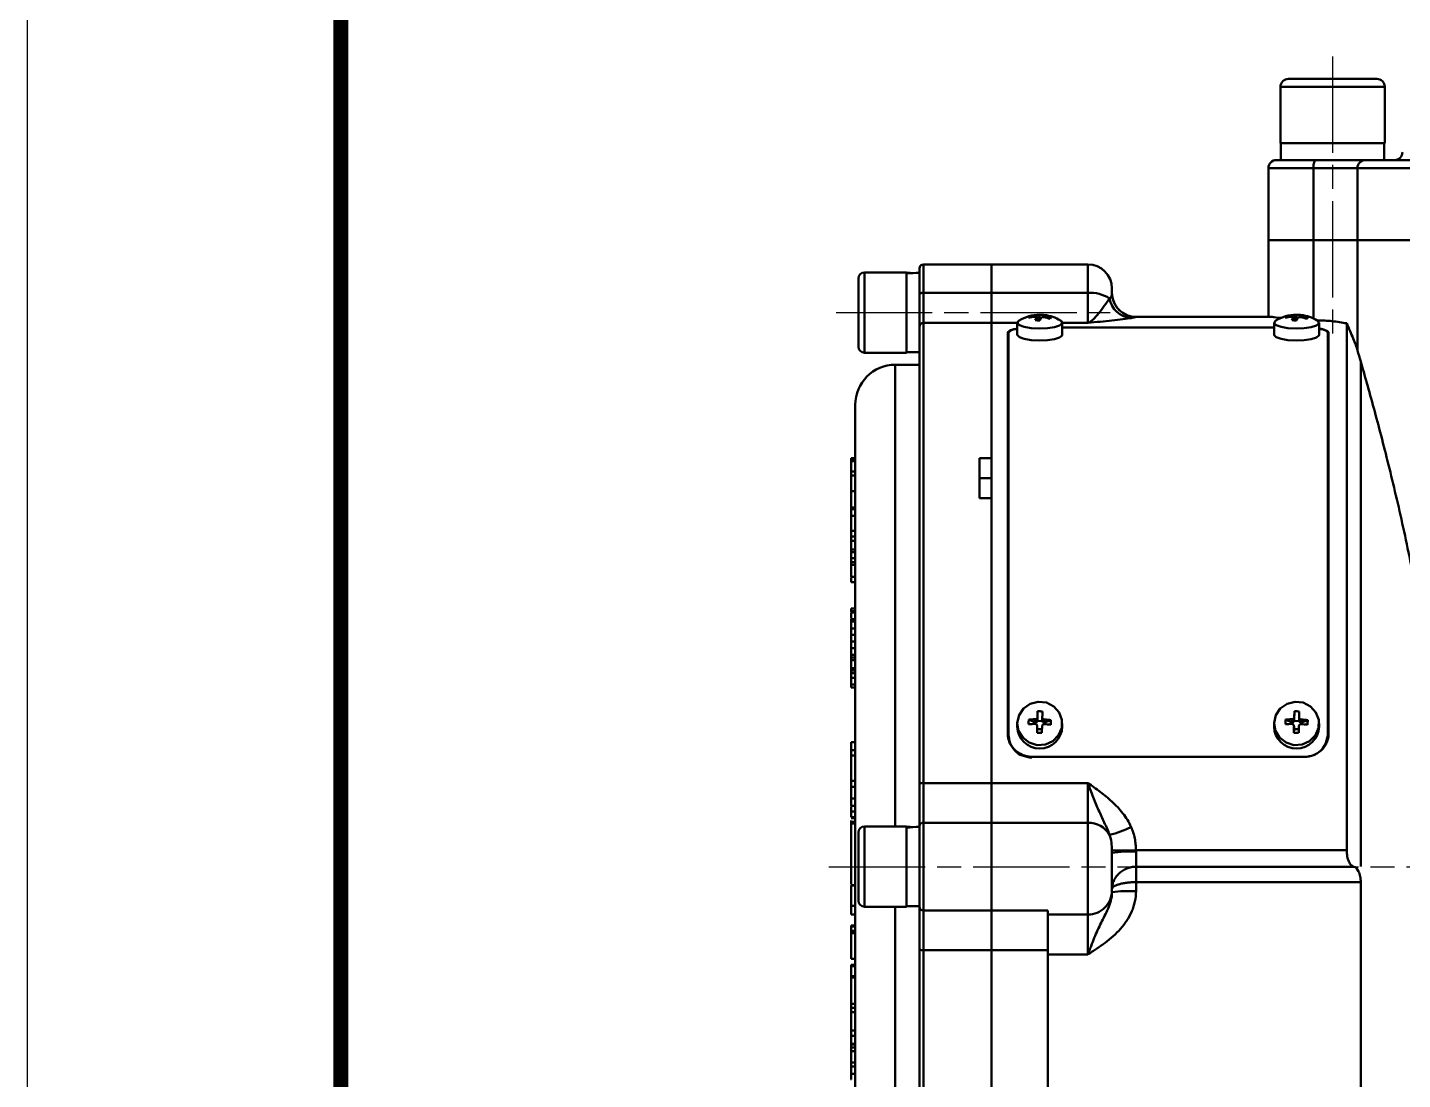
# Model space of a CAD drawing. Header units: millimetres. Extents: x 3338 to 4235, y 1659 to 2315.
# Drawn here: x 3338 to 3509.4, y 2048.9 to 2179.9 of the extents above; entities that cross this region are included whole.
import ezdxf

# ---------------------------------------------------------------- set-up
doc = ezdxf.new("R2010")
doc.units = ezdxf.units.MM
doc.linetypes.add('AM_ISO08W050', pattern=[18, 12, -1.5, 3, -1.5])
doc.layers.add('AM_7', color=4, linetype='AM_ISO08W050', lineweight=25)
doc.layers.add('AM_BOR', color=7, linetype='Continuous', lineweight=50)

msp = doc.modelspace()

# ---------------------------------------------------------------- linework, layer by layer
msp.add_line((3338.028, 1658.846), (3338.028, 2315.096))
at = {"const_width": 1.875}
msp.add_lwpolyline([(4227.091, 2307.283), (3377.091, 2307.283), (3377.091, 1666.658), (4227.091, 1666.658)], close=True, dxfattribs=at)
at = {"layer": 'AM_7'}
for p, q in [((3500.68, 2176.325), (3500.68, 2141.302)), ((3438.786, 2144.431), (3472.974, 2144.431)), ((3437.886, 2075.402), (3553.667, 2075.402))]:
    msp.add_line(p, q, dxfattribs=at)
at = {"layer": 'AM_BOR'}
for p, q in [((3495.18, 2173.531), (3500.68, 2173.531)), ((3500.68, 2173.531), (3506.18, 2173.531)), ((3494.18, 2172.531), (3494.18, 2165.531)), ((3500.68, 2172.531), (3494.18, 2172.531)), ((3507.18, 2172.531), (3500.68, 2172.531)), ((3507.18, 2165.531), (3507.18, 2172.531)), ((3500.68, 2165.531), (3494.18, 2165.531)), ((3494.24, 2165.531), (3494.24, 2163.431)), ((3507.18, 2165.531), (3500.68, 2165.531)), ((3507.12, 2163.431), (3507.12, 2165.531)), ((3493.68, 2163.431), (3498.578, 2163.431)), ((3498.578, 2163.431), (3504.766, 2163.431)), ((3504.766, 2163.431), (3578.82, 2163.431)), ((3492.68, 2162.431), (3492.68, 2153.431)), ((3498.278, 2162.431), (3492.68, 2162.431)), ((3503.778, 2162.431), (3498.278, 2162.431)), ((3498.278, 2162.431), (3498.278, 2153.431)), ((3578.664, 2162.431), (3503.778, 2162.431)), ((3503.778, 2162.431), (3503.778, 2153.431)), ((3492.68, 2153.431), (3492.68, 2143.902)), ((3498.278, 2153.431), (3492.68, 2153.431)), ((3498.278, 2153.431), (3503.778, 2153.431)), ((3498.278, 2143.698), (3498.278, 2153.431)), ((3503.778, 2153.431), (3525.603, 2153.431)), ((3503.778, 2153.431), (3503.778, 2139.725)), ((3503.778, 2153.431), (3578.664, 2153.431)), ((3447.58, 2149.431), (3442.33, 2149.431)), ((3442.33, 2149.431), (3442.33, 2139.431)), ((3447.58, 2149.431), (3447.58, 2139.431)), ((3449.18, 2146.688), (3449.18, 2149.931)), ((3458.18, 2150.431), (3449.68, 2150.431)), ((3449.68, 2150.431), (3449.68, 2146.893)), ((3470.18, 2150.431), (3458.18, 2150.431)), ((3458.18, 2146.893), (3458.18, 2150.431)), ((3470.18, 2146.893), (3470.18, 2150.431)), ((3441.58, 2140.181), (3441.58, 2148.681)), ((3473.18, 2147.431), (3473.18, 2146.896)), ((3449.18, 2142.641), (3449.18, 2146.688)), ((3449.68, 2146.893), (3449.68, 2143.135)), ((3449.68, 2146.893), (3458.18, 2146.893)), ((3458.18, 2143.135), (3458.18, 2146.893)), ((3458.18, 2146.893), (3470.18, 2146.893)), ((3470.18, 2143.135), (3470.18, 2146.893)), ((3462.952, 2143.835), (3462.89, 2143.945)), ((3463.655, 2143.904), (3463.655, 2144.057)), ((3463.762, 2143.465), (3463.762, 2143.817)), ((3463.769, 2143.465), (3463.769, 2143.839)), ((3464.011, 2144.116), (3464.011, 2143.452)), ((3464.096, 2143.446), (3464.172, 2144.157)), ((3464.591, 2144.075), (3464.591, 2143.855)), ((3464.829, 2143.994), (3464.829, 2143.822)), ((3492.941, 2143.901), (3476.175, 2143.901)), ((3476.177, 2143.901), (3476.175, 2143.901)), ((3492.927, 2143.902), (3476.177, 2143.902)), ((3494.952, 2143.835), (3494.89, 2143.945)), ((3495.655, 2143.904), (3495.655, 2144.057)), ((3495.762, 2143.465), (3495.762, 2143.817)), ((3495.769, 2143.465), (3495.769, 2143.839)), ((3496.011, 2144.116), (3496.011, 2143.452)), ((3496.096, 2143.446), (3496.172, 2144.157)), ((3496.591, 2144.075), (3496.591, 2143.855)), ((3496.829, 2143.994), (3496.829, 2143.822)), ((3449.18, 2085.767), (3449.18, 2142.641)), ((3449.68, 2143.135), (3449.68, 2085.843)), ((3449.68, 2143.135), (3458.18, 2143.135)), ((3458.18, 2126.28), (3458.18, 2143.135)), ((3458.18, 2143.135), (3458.18, 2085.843)), ((3461.38, 2143.135), (3458.18, 2143.135)), ((3461.38, 2143.166), (3461.38, 2141.674)), ((3466.98, 2141.674), (3466.98, 2143.166)), ((3470.18, 2143.135), (3466.98, 2143.135)), ((3466.98, 2142.556), (3493.38, 2142.556)), ((3493.38, 2143.166), (3493.38, 2141.674)), ((3495.815, 2143.642), (3496.267, 2143.608)), ((3498.98, 2141.674), (3498.98, 2143.166)), ((3502.43, 2077.459), (3502.43, 2143.094)), ((3460.18, 2092.015), (3460.18, 2141.894)), ((3460.28, 2091.897), (3460.28, 2141.923)), ((3500.08, 2141.923), (3500.08, 2091.897)), ((3500.18, 2092.015), (3500.18, 2141.894)), ((3442.33, 2139.431), (3447.58, 2139.431)), ((3447.58, 2139.491), (3449.18, 2139.491)), ((3449.18, 2137.931), (3446.18, 2137.931)), ((3446.18, 2137.931), (3446.18, 2080.431)), ((3504.18, 2075.431), (3504.18, 2138.338)), ((3441.18, 2017.931), (3441.18, 2132.931)), ((3440.68, 2126.292), (3441.18, 2126.292)), ((3440.68, 2126.292), (3440.68, 2126.105)), ((3440.68, 2126.068), (3441.18, 2126.068)), ((3440.68, 2126.068), (3440.68, 2125.932)), ((3440.68, 2125.932), (3441.18, 2125.932)), ((3456.68, 2126.28), (3458.18, 2126.28)), ((3456.68, 2126.28), (3456.68, 2121.33)), ((3440.68, 2124.623), (3441.18, 2124.623)), ((3440.68, 2124.623), (3440.68, 2124.126)), ((3440.68, 2124.126), (3441.18, 2124.126)), ((3456.68, 2123.801), (3458.18, 2123.801)), ((3440.68, 2122.19), (3441.18, 2122.19)), ((3440.68, 2120.148), (3441.18, 2120.148)), ((3440.68, 2120.116), (3440.68, 2119.99)), ((3440.68, 2119.964), (3441.18, 2119.964)), ((3456.68, 2121.33), (3458.18, 2121.33)), ((3458.18, 2085.843), (3458.18, 2121.33)), ((3440.617, 2118.146), (3440.68, 2118.146)), ((3440.68, 2119.137), (3441.18, 2119.137)), ((3440.68, 2119.137), (3440.68, 2117.257)), ((3440.68, 2117.257), (3441.18, 2117.257)), ((3440.68, 2116.536), (3441.18, 2116.536)), ((3440.68, 2116.536), (3440.68, 2116.004)), ((3440.68, 2116.004), (3441.18, 2116.004)), ((3440.68, 2116.004), (3440.68, 2114.915)), ((3440.68, 2114.915), (3441.18, 2114.915)), ((3440.68, 2114.915), (3440.68, 2114.584)), ((3440.68, 2114.584), (3441.18, 2114.584)), ((3440.68, 2113.863), (3441.18, 2113.863)), ((3440.68, 2113.863), (3440.68, 2113.331)), ((3440.68, 2113.331), (3441.18, 2113.331)), ((3440.68, 2113.331), (3440.68, 2113.028)), ((3440.68, 2113.028), (3441.18, 2113.028)), ((3440.68, 2111.521), (3441.18, 2111.521)), ((3440.68, 2110.87), (3441.18, 2110.87)), ((3440.68, 2107.563), (3441.18, 2107.563)), ((3440.68, 2107.563), (3440.68, 2107.237)), ((3440.68, 2107.237), (3441.18, 2107.237)), ((3440.68, 2107.237), (3440.68, 2107.142)), ((3440.68, 2107.08), (3441.18, 2107.08)), ((3440.68, 2106.255), (3441.18, 2106.255)), ((3440.68, 2106.009), (3440.68, 2105.957)), ((3440.68, 2105.944), (3441.18, 2105.944)), ((3440.68, 2105.078), (3441.18, 2105.078)), ((3440.68, 2105.066), (3440.68, 2104.348)), ((3440.68, 2104.287), (3441.18, 2104.287)), ((3440.68, 2103.475), (3441.18, 2103.475)), ((3440.68, 2103.432), (3440.68, 2102.643)), ((3440.68, 2102.643), (3441.18, 2102.643)), ((3440.68, 2101.795), (3441.18, 2101.795)), ((3440.68, 2101.795), (3440.68, 2101.468)), ((3440.68, 2101.468), (3441.18, 2101.468)), ((3440.68, 2101.464), (3441.18, 2101.464)), ((3440.68, 2101.464), (3440.68, 2101.138)), ((3440.68, 2101.138), (3441.18, 2101.138)), ((3440.68, 2100.143), (3441.18, 2100.143)), ((3440.68, 2100.143), (3440.68, 2099.834)), ((3440.68, 2099.834), (3441.18, 2099.834)), ((3440.68, 2099.514), (3441.18, 2099.514)), ((3440.68, 2099.514), (3440.68, 2098.933)), ((3440.68, 2098.933), (3441.18, 2098.933)), ((3440.68, 2098.101), (3441.18, 2098.101)), ((3440.68, 2098.101), (3440.68, 2097.756)), ((3440.68, 2097.756), (3441.18, 2097.756)), ((3463.895, 2093.673), (3463.915, 2094.774)), ((3463.895, 2094.058), (3463.895, 2093.673)), ((3464.495, 2094.037), (3464.495, 2093.648)), ((3495.895, 2093.673), (3495.915, 2094.774)), ((3495.895, 2094.058), (3495.895, 2093.673)), ((3496.495, 2094.037), (3496.495, 2093.648)), ((3461.38, 2093.264), (3461.38, 2092.872)), ((3463.588, 2093.39), (3462.806, 2093.754)), ((3463.588, 2093.39), (3463.588, 2093.776)), ((3463.653, 2093.183), (3463.658, 2093.366)), ((3463.865, 2092.513), (3463.846, 2092.102)), ((3463.865, 2092.517), (3463.865, 2092.906)), ((3463.865, 2092.513), (3463.865, 2092.898)), ((3464.456, 2092.535), (3463.865, 2092.55)), ((3463.885, 2093.575), (3464.501, 2093.56)), ((3464.718, 2093.34), (3464.713, 2093.16)), ((3464.787, 2093.747), (3464.787, 2093.361)), ((3464.787, 2093.361), (3465.569, 2093.687)), ((3466.98, 2092.872), (3466.98, 2093.264)), ((3493.38, 2093.264), (3493.38, 2092.872)), ((3495.588, 2093.39), (3494.806, 2093.754)), ((3495.588, 2093.39), (3495.588, 2093.776)), ((3495.653, 2093.183), (3495.658, 2093.366)), ((3495.865, 2092.513), (3495.846, 2092.102)), ((3495.865, 2092.517), (3495.865, 2092.906)), ((3495.865, 2092.513), (3495.865, 2092.898)), ((3496.456, 2092.535), (3495.865, 2092.55)), ((3495.885, 2093.575), (3496.501, 2093.56)), ((3496.718, 2093.34), (3496.713, 2093.16)), ((3496.787, 2093.747), (3496.787, 2093.361)), ((3496.787, 2093.361), (3497.569, 2093.687)), ((3498.98, 2092.872), (3498.98, 2093.264)), ((3440.68, 2090.946), (3441.18, 2090.946)), ((3460.28, 2091.897), (3460.28, 2091.776)), ((3500.08, 2091.776), (3499.806, 2090.688)), ((3500.08, 2091.897), (3500.08, 2091.776)), ((3440.68, 2089.923), (3441.18, 2089.923)), ((3440.68, 2089.923), (3440.68, 2089.268)), ((3440.68, 2089.268), (3441.18, 2089.268)), ((3440.68, 2089.268), (3440.68, 2086.116)), ((3463.18, 2089.088), (3463.18, 2088.988)), ((3497.18, 2089.088), (3463.18, 2089.088)), ((3497.18, 2089.088), (3497.18, 2088.988)), ((3440.68, 2086.116), (3441.18, 2086.116)), ((3440.68, 2086.116), (3440.68, 2085.379)), ((3449.18, 2080.447), (3449.18, 2085.767)), ((3449.68, 2085.843), (3449.68, 2080.903)), ((3449.68, 2085.843), (3458.18, 2085.843)), ((3458.18, 2080.903), (3458.18, 2085.843)), ((3458.18, 2085.843), (3470.18, 2085.843)), ((3470.18, 2080.903), (3470.18, 2085.843)), ((3440.68, 2085.379), (3441.18, 2085.379)), ((3440.68, 2084.028), (3440.68, 2083.979)), ((3440.68, 2083.905), (3441.18, 2083.905)), ((3440.68, 2083.004), (3441.18, 2083.004)), ((3440.68, 2082.93), (3440.68, 2082.308)), ((3440.68, 2082.308), (3441.18, 2082.308)), ((3440.68, 2082.308), (3440.68, 2081.572)), ((3440.68, 2081.572), (3441.18, 2081.572)), ((3440.68, 2081.449), (3441.18, 2081.449)), ((3440.68, 2081.187), (3440.68, 2081.009)), ((3440.68, 2081.009), (3441.18, 2081.009)), ((3440.68, 2081.009), (3440.68, 2080.801)), ((3440.68, 2080.801), (3441.18, 2080.801)), ((3440.68, 2080.801), (3440.68, 2073.255)), ((3447.58, 2080.431), (3442.33, 2080.431)), ((3442.33, 2080.431), (3442.33, 2070.431)), ((3447.58, 2080.431), (3447.58, 2070.431)), ((3449.18, 2070.416), (3449.18, 2080.447)), ((3449.68, 2080.903), (3449.68, 2069.96)), ((3449.68, 2080.903), (3458.18, 2080.903)), ((3458.18, 2069.96), (3458.18, 2080.903)), ((3470.18, 2080.903), (3458.18, 2080.903)), ((3470.18, 2069.452), (3470.18, 2080.903)), ((3441.58, 2071.181), (3441.58, 2079.681)), ((3473.18, 2077.142), (3473.18, 2072.441)), ((3476.175, 2077.459), (3502.43, 2077.459)), ((3476.18, 2077.297), (3476.18, 2075.416)), ((3503.32, 2075.416), (3476.18, 2075.416)), ((3476.18, 2075.416), (3476.18, 2073.491)), ((3476.18, 2073.491), (3476.18, 2072.374)), ((3504.18, 2073.491), (3476.18, 2073.491)), ((3504.18, 2010.431), (3504.18, 2073.491)), ((3441.18, 2073.099), (3440.617, 2073.099)), ((3440.68, 2073.072), (3441.18, 2073.072)), ((3440.68, 2072.897), (3440.68, 2072.527)), ((3473.18, 2072.441), (3473.18, 2072.233)), ((3440.68, 2070.537), (3441.18, 2070.537)), ((3440.68, 2070.537), (3440.68, 2069.452)), ((3442.33, 2070.431), (3447.58, 2070.431)), ((3446.18, 2070.431), (3446.18, 2012.931)), ((3447.58, 2070.491), (3449.18, 2070.491)), ((3449.18, 2065.096), (3449.18, 2070.416)), ((3440.617, 2069.648), (3440.68, 2069.648)), ((3440.68, 2069.452), (3441.18, 2069.452)), ((3449.68, 2069.96), (3458.18, 2069.96)), ((3449.68, 2069.96), (3449.68, 2065.02)), ((3458.18, 2065.02), (3458.18, 2069.96)), ((3458.18, 2069.96), (3465.18, 2069.96)), ((3465.18, 2069.96), (3465.18, 2065.02)), ((3465.18, 2069.452), (3470.18, 2069.452)), ((3470.18, 2064.482), (3470.18, 2069.452)), ((3440.68, 2067.986), (3440.617, 2067.986)), ((3440.68, 2068.086), (3441.18, 2068.086)), ((3440.68, 2068.086), (3440.68, 2067.964)), ((3440.68, 2067.964), (3441.18, 2067.964)), ((3440.68, 2067.964), (3440.68, 2067.436)), ((3440.68, 2067.436), (3441.18, 2067.436)), ((3440.68, 2067.436), (3440.68, 2067.313)), ((3440.68, 2067.313), (3441.18, 2067.313)), ((3440.68, 2067.313), (3440.68, 2067.266)), ((3440.68, 2067.266), (3441.18, 2067.266)), ((3440.68, 2067.266), (3440.68, 2067.143)), ((3440.68, 2067.143), (3441.18, 2067.143)), ((3440.68, 2067.143), (3440.68, 2063.948)), ((3449.18, 2008.221), (3449.18, 2065.096)), ((3449.68, 2065.02), (3458.18, 2065.02)), ((3449.68, 2065.02), (3449.68, 2007.727)), ((3458.18, 2029.533), (3458.18, 2065.02)), ((3465.18, 2065.02), (3458.18, 2065.02)), ((3458.18, 2065.02), (3458.18, 2007.727)), ((3465.18, 2065.02), (3465.18, 2007.727)), ((3440.617, 2064.221), (3440.68, 2064.221)), ((3440.68, 2063.948), (3441.18, 2063.948)), ((3440.68, 2063.214), (3441.18, 2063.214)), ((3440.68, 2063.214), (3440.68, 2063.024)), ((3470.18, 2064.482), (3465.18, 2064.482)), ((3440.68, 2063.024), (3441.18, 2063.024)), ((3440.68, 2063.024), (3440.68, 2061.793)), ((3440.68, 2061.793), (3441.18, 2061.793)), ((3440.68, 2061.793), (3440.68, 2061.604)), ((3440.68, 2061.604), (3441.18, 2061.604)), ((3440.68, 2061.604), (3440.68, 2058.347)), ((3440.68, 2058.347), (3441.18, 2058.347)), ((3440.68, 2058.347), (3440.68, 2057.841)), ((3440.68, 2057.841), (3441.18, 2057.841)), ((3440.68, 2057.841), (3440.68, 2057.284)), ((3440.68, 2057.284), (3441.18, 2057.284)), ((3440.68, 2057.284), (3440.68, 2055.007)), ((3440.68, 2055.007), (3441.18, 2055.007)), ((3440.68, 2055.007), (3440.68, 2054.342)), ((3441.18, 2053.371), (3440.617, 2053.371)), ((3441.18, 2053.272), (3440.617, 2053.272)), ((3440.68, 2054.342), (3441.18, 2054.342)), ((3440.68, 2054.342), (3440.68, 2053.278)), ((3440.68, 2052.891), (3441.18, 2052.891)), ((3440.68, 2052.891), (3440.68, 2052.463)), ((3440.68, 2052.463), (3441.18, 2052.463)), ((3440.68, 2052.463), (3440.68, 2051.014)), ((3440.68, 2051.014), (3441.18, 2051.014)), ((3440.68, 2051.014), (3440.68, 2050.552)), ((3440.68, 2050.552), (3441.18, 2050.552)), ((3440.68, 2049.628), (3441.18, 2049.628)), ((3440.617, 2048.931), (3440.68, 2048.931))]:
    msp.add_line(p, q, dxfattribs=at)
at = {"layer": 'AM_BOR', "flags": 128}
for points in [[(3498.578, 2163.431), (3498.519, 2163.412), (3498.463, 2163.355), (3498.411, 2163.263), (3498.366, 2163.138), (3498.328, 2162.987), (3498.301, 2162.814), (3498.284, 2162.626), (3498.278, 2162.431)], [(3449.68, 2146.893), (3449.582, 2146.889), (3449.489, 2146.877), (3449.402, 2146.858), (3449.326, 2146.833), (3449.264, 2146.802), (3449.218, 2146.766), (3449.19, 2146.728), (3449.18, 2146.688)], [(3466.759, 2143.443), (3466.89, 2143.344), (3466.961, 2143.083), (3466.656, 2142.833), (3466.017, 2142.628), (3465.13, 2142.495), (3464.114, 2142.453), (3463.107, 2142.507), (3462.245, 2142.65), (3461.645, 2142.863), (3461.387, 2143.117), (3461.506, 2143.377), (3461.601, 2143.443)], [(3498.759, 2143.443), (3498.89, 2143.344), (3498.961, 2143.083), (3498.656, 2142.833), (3498.017, 2142.628), (3497.13, 2142.495), (3496.114, 2142.453), (3495.107, 2142.507), (3494.245, 2142.65), (3493.645, 2142.863), (3493.387, 2143.117), (3493.506, 2143.377), (3493.601, 2143.443)], [(3466.98, 2141.674), (3466.961, 2141.591), (3466.656, 2141.341), (3466.017, 2141.136), (3465.13, 2141.003), (3464.114, 2140.961), (3463.107, 2141.015), (3462.245, 2141.159), (3461.645, 2141.371), (3461.387, 2141.625), (3461.38, 2141.674)], [(3498.98, 2141.674), (3498.961, 2141.591), (3498.656, 2141.341), (3498.017, 2141.136), (3497.13, 2141.003), (3496.114, 2140.961), (3495.107, 2141.015), (3494.245, 2141.159), (3493.645, 2141.371), (3493.387, 2141.625), (3493.38, 2141.674)], [(3461.381, 2093.332), (3461.595, 2094.305), (3462.158, 2095.138), (3462.995, 2095.717), (3463.991, 2095.966), (3465.013, 2095.849), (3465.923, 2095.384), (3466.597, 2094.632), (3466.944, 2093.695), (3466.919, 2092.7), (3466.523, 2091.782), (3465.811, 2091.063), (3464.879, 2090.642), (3463.852, 2090.575), (3462.87, 2090.871), (3462.064, 2091.491), (3461.545, 2092.349), (3461.381, 2093.332)], [(3493.381, 2093.332), (3493.595, 2094.305), (3494.158, 2095.138), (3494.995, 2095.717), (3495.991, 2095.966), (3497.013, 2095.849), (3497.923, 2095.384), (3498.597, 2094.632), (3498.944, 2093.695), (3498.919, 2092.7), (3498.523, 2091.782), (3497.811, 2091.063), (3496.879, 2090.642), (3495.852, 2090.575), (3494.87, 2090.871), (3494.064, 2091.491), (3493.545, 2092.349), (3493.381, 2093.332)], [(3463.895, 2094.058), (3463.897, 2094.151), (3463.9, 2094.242), (3463.902, 2094.333), (3463.905, 2094.423), (3463.907, 2094.512), (3463.91, 2094.601), (3463.912, 2094.688), (3463.915, 2094.774)], [(3464.514, 2094.759), (3464.512, 2094.673), (3464.51, 2094.586), (3464.507, 2094.498), (3464.505, 2094.409), (3464.502, 2094.319), (3464.5, 2094.228), (3464.497, 2094.136), (3464.495, 2094.044)], [(3495.895, 2094.058), (3495.897, 2094.151), (3495.9, 2094.242), (3495.902, 2094.333), (3495.905, 2094.423), (3495.907, 2094.512), (3495.91, 2094.601), (3495.912, 2094.688), (3495.915, 2094.774)], [(3496.514, 2094.759), (3496.512, 2094.673), (3496.51, 2094.586), (3496.507, 2094.498), (3496.505, 2094.409), (3496.502, 2094.319), (3496.5, 2094.228), (3496.497, 2094.136), (3496.495, 2094.044)], [(3463.846, 2092.102), (3463.848, 2092.202), (3463.85, 2092.301), (3463.853, 2092.401), (3463.855, 2092.501), (3463.858, 2092.601), (3463.86, 2092.7), (3463.863, 2092.799), (3463.865, 2092.898)], [(3464.465, 2092.884), (3464.462, 2092.785), (3464.46, 2092.685), (3464.457, 2092.586), (3464.455, 2092.486), (3464.453, 2092.387), (3464.45, 2092.287), (3464.448, 2092.187), (3464.445, 2092.087)], [(3495.846, 2092.102), (3495.848, 2092.202), (3495.85, 2092.301), (3495.853, 2092.401), (3495.855, 2092.501), (3495.858, 2092.601), (3495.86, 2092.7), (3495.863, 2092.799), (3495.865, 2092.898)], [(3496.465, 2092.884), (3496.462, 2092.785), (3496.46, 2092.685), (3496.457, 2092.586), (3496.455, 2092.486), (3496.453, 2092.387), (3496.45, 2092.287), (3496.448, 2092.187), (3496.445, 2092.087)]]:
    msp.add_lwpolyline(points, dxfattribs=at)
at = {"layer": 'AM_BOR'}
for centre, radius, start, end in [((3495.18, 2172.531), 1, 90, 180), ((3506.18, 2172.531), 1, 0, 90), ((3508.385, 2164.431), 1, 270, 358.5), ((3493.68, 2162.431), 1, 90, 180), ((3504.772, 2162.437), 0.994, 90.35352, 180.34957), ((3442.33, 2148.681), 0.75, 90, 180), ((3449.68, 2149.931), 0.5, 90, 180), ((3470.18, 2147.431), 3, 0, 90), ((3470.457, 2142.366), 4.536, 57.80439, 93.5008), ((3475.766, 2146.678), 2.931, 189.29821, 266.11754), ((3476.177, 2146.903), 3.002, 181.88142, 269.94971), ((3476.178, 2146.897), 2.998, 180.03771, 270.03861), ((3464.18, 2139.16), 5, 90.42956, 121.04915), ((3463.246, 2143.523), 0.552, 130.16509, 150.42184), ((3463.845, 2139.117), 4.801, 93.74723, 102.98756), ((3463.969, 2139.267), 4.801, 93.74723, 102.98756), ((3466.189, 2142.479), 2.772, 151.12739, 159.07747), ((3464.146, 2143.923), 0.236, 83.54512, 124.94172), ((3464.207, 2139.341), 4.817, 83.4195, 90.41692), ((3466.778, 2142.447), 2.773, 151.129, 159.07585), ((3464.733, 2143.891), 0.236, 83.52876, 124.95808), ((3463.83, 2138.812), 5.109, 71.27509, 80.14001), ((3464.18, 2139.16), 5, 58.95085, 83.40784), ((3463.954, 2138.962), 5.108, 71.27455, 80.14055), ((3468.294, 2141.431), 3.592, 138.7437, 141.84322), ((3496.18, 2139.16), 5, 90.42956, 121.04915), ((3495.246, 2143.523), 0.552, 130.16226, 150.42128), ((3495.845, 2139.118), 4.801, 93.74691, 102.98772), ((3495.969, 2139.267), 4.801, 93.74695, 102.98785), ((3498.191, 2142.478), 2.773, 151.12851, 159.07433), ((3496.146, 2143.923), 0.236, 83.54438, 124.94247), ((3496.207, 2139.341), 4.816, 83.41938, 90.41696), ((3498.777, 2142.447), 2.772, 151.12685, 159.07599), ((3496.733, 2143.891), 0.236, 83.53147, 124.95412), ((3495.83, 2138.812), 5.109, 71.27514, 80.14023), ((3496.18, 2139.16), 5, 58.95085, 83.40784), ((3495.954, 2138.961), 5.109, 71.275, 80.1401), ((3500.276, 2141.446), 3.567, 138.73314, 141.85379), ((3449.677, 2142.638), 0.497, 89.66737, 179.66281), ((3463.54, 2136.879), 6.59, 84.36181, 89.47445), ((3495.54, 2136.879), 6.59, 84.36175, 89.47459), ((3442.33, 2140.181), 0.75, 180, 270), ((3446.18, 2132.931), 5, 90, 180), ((3464.048, 2087.886), 6.889, 86.12104, 91.11236), ((3496.048, 2087.886), 6.89, 86.12114, 91.11229), ((3464.18, 2092.94), 2.801, 181.40528, 358.59472), ((3471.744, 2093.233), 8.953, 176.66414, 180.378), ((3463.69, 2074.774), 18.422, 90.36597, 92.79885), ((3463.705, 2075.358), 18.418, 90.36515, 92.79859), ((3463.601, 2093.656), 0.296, 281.1572, 344.06888), ((3464.788, 2093.626), 0.295, 192.97835, 256.07969), ((3463.758, 2074.634), 18.561, 84.44756, 86.86827), ((3463.774, 2075.221), 18.553, 84.44762, 86.8693), ((3456.392, 2093.634), 9.177, 356.708, 0.33121), ((3496.18, 2092.94), 2.801, 181.40516, 358.59484), ((3503.765, 2093.232), 8.975, 176.66781, 180.37286), ((3495.69, 2074.773), 18.423, 90.36605, 92.79874), ((3495.705, 2075.358), 18.418, 90.36517, 92.79857), ((3495.6, 2093.656), 0.296, 281.15911, 344.0651), ((3496.788, 2093.626), 0.295, 192.97767, 256.07839), ((3495.758, 2074.633), 18.561, 84.44762, 86.86821), ((3495.774, 2075.222), 18.552, 84.44756, 86.86935), ((3488.388, 2093.634), 9.181, 356.70954, 0.33113), ((3464.59, 2110.524), 18.438, 267.68444, 269.54902), ((3496.59, 2110.525), 18.438, 267.68448, 269.54898), ((3449.558, 2084.963), 0.888, 82.09423, 115.19017), ((3442.33, 2079.681), 0.75, 90, 180), ((3449.659, 2080.424), 0.48, 87.48434, 177.24126), ((3470.236, 2077.867), 3.037, 29.70344, 91.05793), ((3468.704, 2094.897), 16.076, 285.03408, 295.27408), ((3474.738, 2104.724), 27.302, 266.7227, 273.0161), ((3475.432, 2062.627), 14.689, 87.08109, 98.81923), ((3470.185, 2072.447), 2.995, 269.90289, 359.90312), ((3475.432, 2056.325), 16.067, 87.33009, 98.05608), ((3442.33, 2071.181), 0.75, 180, 270), ((3449.659, 2070.439), 0.48, 182.75829, 272.51517), ((3449.558, 2065.899), 0.888, 244.81242, 277.90318)]:
    msp.add_arc(centre, radius, start, end, dxfattribs=at)
for centre, major_axis, ratio, start_param, end_param in [((3449.18, 2144.431), (8.556, 0), 0.5773503, 1.5707963, 1.7588997), ((3447.58, 2144.431), (8.556, 0), 0.5773503, 1.4771615, 1.5707963), ((3463.595, 2093.68), (-0.239, 0.283), 0.642305, 2.1967138, 2.4320414), ((3463.595, 2093.68), (0.005, 0.422), 0.7101941, 4.4678705, 4.703198), ((3464.795, 2093.651), (0.005, 0.422), 0.7101941, 1.5616053, 1.7969329), ((3464.795, 2093.651), (0.243, 0.275), 0.6380644, 3.8272287, 4.0625562), ((3495.595, 2093.68), (-0.239, 0.283), 0.642305, 2.1967138, 2.4320414), ((3495.595, 2093.68), (0.005, 0.422), 0.7101941, 4.4678705, 4.703198), ((3496.795, 2093.651), (0.005, 0.422), 0.7101941, 1.5616053, 1.7969329), ((3496.795, 2093.651), (0.243, 0.275), 0.6380644, 3.8272287, 4.0625562), ((3449.18, 2075.431), (8.556, 0), 0.5773503, 1.5707963, 1.7588997), ((3447.58, 2075.431), (8.556, 0), 0.5773503, 1.4771615, 1.5707963)]:
    msp.add_ellipse(centre, major_axis=major_axis, ratio=ratio, start_param=start_param, end_param=end_param, dxfattribs=at)
for points, knots in [([(3472.874, 2146.204), (3472.688, 2145.916), (3472.455, 2145.591), (3471.986, 2144.945), (3471.748, 2144.623), (3471.286, 2144.046), (3471.061, 2143.791), (3470.618, 2143.381), (3470.398, 2143.227), (3470.18, 2143.135)], [0, 0, 0, 0, 0.25, 0.25, 0.5, 0.5, 0.75, 0.75, 1, 1, 1, 1]), ([(3472.874, 2146.204), (3472.994, 2146.288), (3473.068, 2146.383), (3473.156, 2146.589), (3473.172, 2146.7), (3473.177, 2146.804)], [0, 0, 0, 0, 0.5, 0.5, 1, 1, 1, 1]), ([(3463.762, 2143.817), (3463.766, 2143.83), (3463.774, 2143.854), (3463.742, 2143.883), (3463.683, 2143.903), (3463.608, 2143.911), (3463.553, 2143.909), (3463.531, 2143.908)], [0, 0, 0, 0, 0.2134896, 0.4270554, 0.6389391, 0.8500968, 1, 1, 1, 1]), ([(3463.655, 2144.057), (3463.688, 2144.06), (3463.755, 2144.065), (3463.853, 2144.078), (3463.935, 2144.092), (3463.989, 2144.106), (3464.004, 2144.113), (3464.011, 2144.116)], [0, 0, 0, 0, 0.2135131, 0.4270857, 0.6389634, 0.850109, 1, 1, 1, 1]), ([(3464.705, 2143.845), (3464.672, 2143.849), (3464.605, 2143.858), (3464.507, 2143.855), (3464.425, 2143.839), (3464.371, 2143.814), (3464.356, 2143.794), (3464.349, 2143.786)], [0, 0, 0, 0, 0.21348147, 0.42705272, 0.6389541, 0.85010492, 1, 1, 1, 1]), ([(3464.598, 2144.085), (3464.594, 2144.08), (3464.586, 2144.07), (3464.618, 2144.049), (3464.677, 2144.028), (3464.752, 2144.009), (3464.806, 2143.998), (3464.829, 2143.994)], [0, 0, 0, 0, 0.2134984, 0.4270743, 0.6389616, 0.8501209, 1, 1, 1, 1]), ([(3475.567, 2143.754), (3475.292, 2143.71), (3474.936, 2143.66), (3474.126, 2143.558), (3473.67, 2143.506), (3473.18, 2143.452)], [0, 0, 0, 0, 0.5, 0.5, 1, 1, 1, 1]), ([(3476.175, 2143.901), (3476.168, 2143.894), (3476.153, 2143.885), (3476.103, 2143.865), (3476.066, 2143.854), (3475.92, 2143.816), (3475.773, 2143.787), (3475.567, 2143.754)], [0, 0, 0, 0, 0.25, 0.25, 0.5, 0.5, 1, 1, 1, 1]), ([(3492.941, 2143.901), (3492.999, 2143.895), (3493.273, 2143.864), (3493.835, 2143.808), (3494.279, 2143.764)], [0, 0, 0, 0, 0.2108637, 1, 1, 1, 1]), ([(3495.762, 2143.817), (3495.766, 2143.83), (3495.774, 2143.854), (3495.742, 2143.883), (3495.683, 2143.903), (3495.608, 2143.911), (3495.553, 2143.909), (3495.531, 2143.908)], [0, 0, 0, 0, 0.2134939, 0.4270642, 0.6389616, 0.8501235, 1, 1, 1, 1]), ([(3495.655, 2144.057), (3495.688, 2144.06), (3495.755, 2144.065), (3495.853, 2144.078), (3495.935, 2144.092), (3495.989, 2144.106), (3496.004, 2144.113), (3496.011, 2144.116)], [0, 0, 0, 0, 0.213498, 0.4270712, 0.6389623, 0.8501086, 1, 1, 1, 1]), ([(3496.705, 2143.845), (3496.672, 2143.849), (3496.605, 2143.858), (3496.507, 2143.855), (3496.425, 2143.839), (3496.371, 2143.814), (3496.356, 2143.794), (3496.349, 2143.786)], [0, 0, 0, 0, 0.213499, 0.4270568, 0.6389471, 0.8501087, 1, 1, 1, 1]), ([(3496.598, 2144.085), (3496.594, 2144.08), (3496.586, 2144.07), (3496.618, 2144.049), (3496.677, 2144.028), (3496.752, 2144.009), (3496.806, 2143.998), (3496.829, 2143.994)], [0, 0, 0, 0, 0.2134947, 0.4270676, 0.6389519, 0.8501081, 1, 1, 1, 1]), ([(3460.18, 2141.894), (3460.214, 2141.973), (3460.283, 2142.133), (3460.733, 2142.318), (3461.189, 2142.393), (3461.38, 2142.424)], [0, 0, 0, 0, 0.3673224, 0.7346556, 1, 1, 1, 1]), ([(3460.28, 2141.923), (3460.351, 2142.017), (3460.482, 2142.19), (3460.919, 2142.36), (3461.297, 2142.407), (3461.38, 2142.418)], [0, 0, 0, 0, 0.4804238, 0.8858456, 1, 1, 1, 1]), ([(3473.18, 2143.452), (3472.714, 2143.401), (3472.222, 2143.349), (3471.214, 2143.245), (3470.698, 2143.192), (3470.18, 2143.135)], [0, 0, 0, 0, 0.5, 0.5, 1, 1, 1, 1]), ([(3502.43, 2143.094), (3501.857, 2143.197), (3500.859, 2143.377), (3499.41, 2143.445), (3498.794, 2143.474)], [0, 0, 0, 0, 0.5750289, 1, 1, 1, 1]), ([(3498.98, 2142.43), (3499.005, 2142.428), (3499.326, 2142.392), (3499.757, 2142.265), (3500.131, 2142.081), (3500.166, 2141.947), (3500.18, 2141.894)], [0, 0, 0, 0, 0.03064364, 0.39520316, 0.75963938, 1, 1, 1, 1]), ([(3498.98, 2142.417), (3499.063, 2142.407), (3499.466, 2142.357), (3499.932, 2142.188), (3500.03, 2142.012), (3500.08, 2141.923)], [0, 0, 0, 0, 0.1137081, 0.550677, 1, 1, 1, 1]), ([(3503.778, 2139.725), (3503.72, 2139.924), (3503.641, 2140.154), (3503.456, 2140.657), (3503.35, 2140.93), (3503.115, 2141.508), (3502.987, 2141.814), (3502.718, 2142.441), (3502.577, 2142.764), (3502.43, 2143.094)], [0, 0, 0, 0, 0.25, 0.25, 0.5, 0.5, 0.75, 0.75, 1, 1, 1, 1]), ([(3460.303, 2141.489), (3460.285, 2141.48), (3460.179, 2141.425), (3460.179, 2141.36), (3460.18, 2141.305)], [0, 0, 0, 0, 0.1640091, 1, 1, 1, 1]), ([(3500.18, 2141.305), (3500.173, 2141.389), (3500.165, 2141.479), (3499.985, 2141.549), (3499.972, 2141.555)], [0, 0, 0, 0, 0.9249913, 1, 1, 1, 1]), ([(3504.18, 2138.338), (3504.42, 2137.504), (3504.679, 2136.595), (3505.225, 2134.647), (3505.513, 2133.608), (3506.406, 2130.317), (3507.023, 2127.96), (3508.258, 2122.996), (3508.876, 2120.388), (3509.773, 2116.308), (3510.068, 2114.918), (3510.638, 2112.108), (3510.914, 2110.685), (3511.18, 2109.243)], [0, 0, 0, 0, 0.125, 0.125, 0.25, 0.25, 0.5, 0.5, 0.75, 0.75, 0.875, 0.875, 1, 1, 1, 1]), ([(3440.68, 2125.932), (3440.68, 2125.689), (3440.68, 2125.255), (3440.68, 2124.816), (3440.68, 2124.623)], [0, 0, 0, 0, 0.5599712, 1, 1, 1, 1]), ([(3440.68, 2124.126), (3440.68, 2123.766), (3440.68, 2123.122), (3440.68, 2122.475), (3440.68, 2122.19)], [0, 0, 0, 0, 0.5599748, 1, 1, 1, 1]), ([(3440.68, 2122.19), (3440.68, 2121.81), (3440.68, 2121.131), (3440.68, 2120.449), (3440.68, 2120.148)], [0, 0, 0, 0, 0.5600116, 1, 1, 1, 1]), ([(3440.68, 2119.964), (3440.68, 2119.807), (3440.68, 2119.524), (3440.68, 2119.255), (3440.68, 2119.137)], [0, 0, 0, 0, 0.5600014, 1, 1, 1, 1]), ([(3440.68, 2117.257), (3440.68, 2117.119), (3440.68, 2116.873), (3440.68, 2116.639), (3440.68, 2116.536)], [0, 0, 0, 0, 0.5599965, 1, 1, 1, 1]), ([(3440.68, 2114.584), (3440.68, 2114.446), (3440.68, 2114.2), (3440.68, 2113.966), (3440.68, 2113.863)], [0, 0, 0, 0, 0.5599973, 1, 1, 1, 1]), ([(3440.68, 2113.028), (3440.68, 2112.748), (3440.68, 2112.25), (3440.68, 2111.743), (3440.68, 2111.521)], [0, 0, 0, 0, 0.5599993, 1, 1, 1, 1]), ([(3440.68, 2111.452), (3440.68, 2111.405), (3440.68, 2111.211), (3440.68, 2111.017), (3440.68, 2110.87)], [0, 0, 0, 0, 0.2419718, 1, 1, 1, 1]), ([(3440.68, 2107.08), (3440.68, 2106.878), (3440.68, 2106.618), (3440.68, 2106.366), (3440.68, 2106.311)], [0, 0, 0, 0, 0.7822959, 1, 1, 1, 1]), ([(3440.68, 2106.255), (3440.68, 2106.194), (3440.68, 2106.084), (3440.68, 2105.987), (3440.68, 2105.944)], [0, 0, 0, 0, 0.5600111, 1, 1, 1, 1]), ([(3440.68, 2105.944), (3440.68, 2105.782), (3440.68, 2105.492), (3440.68, 2105.205), (3440.68, 2105.078)], [0, 0, 0, 0, 0.5600039, 1, 1, 1, 1]), ([(3440.68, 2104.287), (3440.68, 2104.132), (3440.68, 2103.855), (3440.68, 2103.591), (3440.68, 2103.475)], [0, 0, 0, 0, 0.55967853, 1, 1, 1, 1]), ([(3440.68, 2102.643), (3440.68, 2102.482), (3440.68, 2102.195), (3440.68, 2101.917), (3440.68, 2101.795)], [0, 0, 0, 0, 0.5599842, 1, 1, 1, 1]), ([(3440.68, 2101.109), (3440.68, 2100.949), (3440.68, 2100.623), (3440.68, 2100.305), (3440.68, 2100.143)], [0, 0, 0, 0, 0.4943266, 1, 1, 1, 1]), ([(3440.68, 2099.808), (3440.68, 2099.793), (3440.68, 2099.699), (3440.68, 2099.598), (3440.68, 2099.514)], [0, 0, 0, 0, 0.1588682, 1, 1, 1, 1]), ([(3440.68, 2098.933), (3440.68, 2098.772), (3440.68, 2098.483), (3440.68, 2098.218), (3440.68, 2098.101)], [0, 0, 0, 0, 0.5600307, 1, 1, 1, 1]), ([(3440.68, 2098.196), (3440.68, 2098.177), (3440.68, 2098.142), (3440.68, 2098.04), (3440.68, 2097.995)], [0, 0, 0, 0, 0.5607308, 1, 1, 1, 1]), ([(3463.588, 2093.776), (3463.621, 2093.779), (3463.688, 2093.785), (3463.779, 2093.834), (3463.848, 2093.904), (3463.888, 2093.984), (3463.893, 2094.036), (3463.895, 2094.058)], [0, 0, 0, 0, 0.21349191, 0.42707282, 0.63896651, 0.85011454, 1, 1, 1, 1]), ([(3464.495, 2094.044), (3464.497, 2094.012), (3464.502, 2093.949), (3464.551, 2093.863), (3464.624, 2093.795), (3464.708, 2093.756), (3464.764, 2093.749), (3464.787, 2093.747)], [0, 0, 0, 0, 0.2134881, 0.4270553, 0.6389599, 0.8501149, 1, 1, 1, 1]), ([(3495.588, 2093.776), (3495.621, 2093.779), (3495.688, 2093.785), (3495.779, 2093.834), (3495.848, 2093.904), (3495.888, 2093.984), (3495.893, 2094.036), (3495.895, 2094.058)], [0, 0, 0, 0, 0.2135067, 0.4270728, 0.6389656, 0.8501129, 1, 1, 1, 1]), ([(3496.495, 2094.044), (3496.497, 2094.012), (3496.502, 2093.949), (3496.551, 2093.863), (3496.624, 2093.795), (3496.708, 2093.756), (3496.764, 2093.749), (3496.787, 2093.747)], [0, 0, 0, 0, 0.2134884, 0.4270632, 0.638945, 0.8501147, 1, 1, 1, 1]), ([(3463.865, 2092.898), (3463.863, 2092.932), (3463.858, 2092.998), (3463.809, 2093.087), (3463.736, 2093.154), (3463.652, 2093.191), (3463.596, 2093.194), (3463.573, 2093.196)], [0, 0, 0, 0, 0.2135008, 0.4270746, 0.6389563, 0.8501143, 1, 1, 1, 1]), ([(3464.772, 2093.167), (3464.739, 2093.165), (3464.672, 2093.162), (3464.581, 2093.116), (3464.511, 2093.045), (3464.472, 2092.963), (3464.467, 2092.907), (3464.465, 2092.884)], [0, 0, 0, 0, 0.21349422, 0.4270548, 0.63895463, 0.85011183, 1, 1, 1, 1]), ([(3495.865, 2092.898), (3495.863, 2092.932), (3495.858, 2092.998), (3495.809, 2093.087), (3495.736, 2093.154), (3495.652, 2093.191), (3495.596, 2093.194), (3495.573, 2093.196)], [0, 0, 0, 0, 0.2135026, 0.4270759, 0.6389571, 0.8501147, 1, 1, 1, 1]), ([(3496.772, 2093.167), (3496.739, 2093.165), (3496.672, 2093.162), (3496.581, 2093.116), (3496.511, 2093.045), (3496.472, 2092.963), (3496.467, 2092.907), (3496.465, 2092.884)], [0, 0, 0, 0, 0.2135054, 0.4270756, 0.6389601, 0.8501194, 1, 1, 1, 1]), ([(3440.68, 2090.946), (3440.68, 2090.747), (3440.68, 2090.407), (3440.68, 2090.065), (3440.68, 2089.923)], [0, 0, 0, 0, 0.5823579, 1, 1, 1, 1]), ([(3463.18, 2089.088), (3462.982, 2089.088), (3462.787, 2089.107), (3462.404, 2089.182), (3462.213, 2089.238), (3461.85, 2089.385), (3461.678, 2089.476), (3461.352, 2089.688), (3461.197, 2089.812), (3460.921, 2090.083), (3460.797, 2090.23), (3460.577, 2090.55), (3460.484, 2090.72), (3460.259, 2091.247), (3460.18, 2091.63), (3460.18, 2092.015)], [0, 0, 0, 0, 0.125, 0.125, 0.25, 0.25, 0.375, 0.375, 0.5, 0.5, 0.625, 0.625, 0.75, 0.75, 1, 1, 1, 1]), ([(3463.18, 2089.088), (3462.775, 2089.151), (3462.03, 2089.268), (3461.067, 2089.876), (3460.417, 2090.788), (3460.326, 2091.524), (3460.28, 2091.897)], [0, 0, 0, 0, 0.2706519, 0.4979533, 0.7454774, 1, 1, 1, 1]), ([(3500.18, 2092.015), (3500.18, 2091.822), (3500.161, 2091.633), (3500.085, 2091.261), (3500.027, 2091.075), (3499.877, 2090.721), (3499.785, 2090.553), (3499.567, 2090.235), (3499.441, 2090.084), (3499.164, 2089.814), (3499.013, 2089.692), (3498.686, 2089.477), (3498.511, 2089.386), (3497.97, 2089.166), (3497.576, 2089.088), (3497.18, 2089.088)], [0, 0, 0, 0, 0.125, 0.125, 0.25, 0.25, 0.375, 0.375, 0.5, 0.5, 0.625, 0.625, 0.75, 0.75, 1, 1, 1, 1]), ([(3500.08, 2091.897), (3500.014, 2091.502), (3499.891, 2090.775), (3499.256, 2089.84), (3498.316, 2089.219), (3497.563, 2089.132), (3497.18, 2089.088)], [0, 0, 0, 0, 0.2713028, 0.5002494, 0.7460813, 1, 1, 1, 1]), ([(3463.18, 2088.988), (3462.78, 2089.054), (3462.044, 2089.174), (3461.172, 2089.664), (3460.889, 2090.13), (3460.782, 2090.307)], [0, 0, 0, 0, 0.4247643, 0.7808653, 1, 1, 1, 1]), ([(3440.68, 2085.461), (3440.68, 2085.044), (3440.68, 2084.301), (3440.68, 2084.026), (3440.68, 2083.905)], [0, 0, 0, 0, 0.5596369, 1, 1, 1, 1]), ([(3472.874, 2079.372), (3472.688, 2079.917), (3472.455, 2080.421), (3471.986, 2081.429), (3471.748, 2081.934), (3471.285, 2082.981), (3471.061, 2083.523), (3470.618, 2084.654), (3470.399, 2085.244), (3470.18, 2085.843)], [0, 0, 0, 0, 0.25, 0.25, 0.5, 0.5, 0.75, 0.75, 1, 1, 1, 1]), ([(3473.18, 2083.521), (3472.714, 2083.95), (3472.223, 2084.348), (3471.466, 2084.921), (3471.21, 2085.108), (3470.697, 2085.478), (3470.44, 2085.659), (3470.18, 2085.843)], [0, 0, 0, 0, 0.5, 0.5, 0.75, 0.75, 1, 1, 1, 1]), ([(3440.68, 2083.905), (3440.68, 2083.752), (3440.68, 2083.479), (3440.68, 2083.149), (3440.68, 2083.004)], [0, 0, 0, 0, 0.560084, 1, 1, 1, 1]), ([(3475.567, 2080.36), (3475.428, 2080.668), (3475.27, 2080.964), (3474.923, 2081.53), (3474.734, 2081.802), (3474.129, 2082.585), (3473.672, 2083.068), (3473.18, 2083.521)], [0, 0, 0, 0, 0.25, 0.25, 0.5, 0.5, 1, 1, 1, 1]), ([(3475.567, 2080.36), (3475.773, 2079.905), (3475.92, 2079.432), (3476.066, 2078.702), (3476.103, 2078.454), (3476.153, 2077.958), (3476.168, 2077.709), (3476.175, 2077.459)], [0, 0, 0, 0, 0.5, 0.5, 0.75, 0.75, 1, 1, 1, 1]), ([(3473.177, 2077.466), (3473.172, 2077.789), (3473.156, 2078.11), (3473.068, 2078.749), (3472.994, 2079.064), (3472.874, 2079.372)], [0, 0, 0, 0, 0.5, 0.5, 1, 1, 1, 1]), ([(3502.43, 2077.459), (3502.43, 2077.328), (3502.436, 2077.2), (3502.46, 2076.946), (3502.478, 2076.82), (3502.548, 2076.462), (3502.617, 2076.244), (3502.782, 2075.881), (3502.88, 2075.732), (3503.09, 2075.515), (3503.204, 2075.445), (3503.32, 2075.416)], [0, 0, 0, 0, 0.125, 0.125, 0.25, 0.25, 0.5, 0.5, 0.75, 0.75, 1, 1, 1, 1]), ([(3476.18, 2075.416), (3475.98, 2075.416), (3475.782, 2075.396), (3475.393, 2075.32), (3475.201, 2075.263), (3474.836, 2075.114), (3474.659, 2075.022), (3474.332, 2074.808), (3474.181, 2074.688), (3473.906, 2074.422), (3473.78, 2074.276), (3473.566, 2073.971), (3473.476, 2073.812), (3473.33, 2073.482), (3473.273, 2073.309), (3473.199, 2072.966), (3473.18, 2072.792), (3473.18, 2072.621)], [0, 0, 0, 0, 0.125, 0.125, 0.25, 0.25, 0.375, 0.375, 0.5, 0.5, 0.625, 0.625, 0.75, 0.75, 0.875, 0.875, 1, 1, 1, 1]), ([(3503.32, 2075.416), (3503.54, 2075.36), (3503.755, 2075.154), (3503.957, 2074.727), (3503.994, 2074.634), (3504.058, 2074.435), (3504.086, 2074.327), (3504.132, 2074.101), (3504.15, 2073.984), (3504.174, 2073.743), (3504.18, 2073.617), (3504.18, 2073.491)], [0, 0, 0, 0, 0.5, 0.5, 0.625, 0.625, 0.75, 0.75, 0.875, 0.875, 1, 1, 1, 1]), ([(3476.18, 2073.491), (3475.979, 2073.491), (3475.78, 2073.485), (3475.39, 2073.461), (3475.197, 2073.443), (3474.832, 2073.396), (3474.656, 2073.367), (3474.329, 2073.3), (3474.179, 2073.263), (3473.905, 2073.181), (3473.78, 2073.135), (3473.567, 2073.041), (3473.477, 2072.992), (3473.33, 2072.89), (3473.274, 2072.836), (3473.199, 2072.729), (3473.18, 2072.675), (3473.18, 2072.621)], [0, 0, 0, 0, 0.125, 0.125, 0.25, 0.25, 0.375, 0.375, 0.5, 0.5, 0.625, 0.625, 0.75, 0.75, 0.875, 0.875, 1, 1, 1, 1]), ([(3440.68, 2073.072), (3440.68, 2073.025), (3440.68, 2072.933), (3440.68, 2072.36), (3440.68, 2071.438), (3440.68, 2070.838), (3440.68, 2070.537)], [0, 0, 0, 0, 0.2812904, 0.5595795, 0.7793924, 1, 1, 1, 1]), ([(3476.18, 2072.374), (3476.18, 2071.935), (3476.132, 2071.506), (3475.995, 2070.874), (3475.939, 2070.665), (3475.805, 2070.252), (3475.727, 2070.047), (3475.468, 2069.45), (3475.261, 2069.071), (3474.786, 2068.347), (3474.517, 2068.001), (3473.659, 2067.035), (3473.01, 2066.471), (3471.976, 2065.69), (3471.621, 2065.441), (3471.084, 2065.077), (3470.904, 2064.957), (3470.542, 2064.719), (3470.36, 2064.6), (3470.18, 2064.482)], [0, 0, 0, 0, 0.125, 0.125, 0.1875, 0.1875, 0.25, 0.25, 0.375, 0.375, 0.5, 0.5, 0.75, 0.75, 0.875, 0.875, 0.9375, 0.9375, 1, 1, 1, 1]), ([(3473.18, 2072.233), (3473.18, 2071.86), (3473.124, 2071.506), (3472.945, 2070.825), (3472.824, 2070.503), (3472.557, 2069.889), (3472.412, 2069.594), (3472.118, 2069.009), (3471.969, 2068.719), (3471.677, 2068.128), (3471.534, 2067.827), (3471.252, 2067.207), (3471.113, 2066.886), (3470.841, 2066.226), (3470.708, 2065.889), (3470.51, 2065.37), (3470.444, 2065.195), (3470.312, 2064.841), (3470.245, 2064.66), (3470.18, 2064.482)], [0, 0, 0, 0, 0.125, 0.125, 0.25, 0.25, 0.375, 0.375, 0.5, 0.5, 0.625, 0.625, 0.75, 0.75, 0.875, 0.875, 0.9375, 0.9375, 1, 1, 1, 1]), ([(3440.68, 2053.258), (3440.68, 2053.263), (3440.68, 2053.357), (3440.68, 2053.119), (3440.68, 2052.891)], [0, 0, 0, 0, 0.0466625, 1, 1, 1, 1]), ([(3440.68, 2050.552), (3440.68, 2050.501), (3440.68, 2050.349), (3440.68, 2050.019), (3440.68, 2049.776), (3440.68, 2049.628)], [0, 0, 0, 0, 0.1651237, 0.4903924, 1, 1, 1, 1]), ([(3440.68, 2049.628), (3440.68, 2049.511), (3440.68, 2049.277), (3440.68, 2048.987), (3440.68, 2048.952), (3440.68, 2048.929)], [0, 0, 0, 0, 0.2649566, 0.530018, 1, 1, 1, 1])]:
    msp.add_open_spline(points, degree=3, knots=knots, dxfattribs=at)
for points in [[(3473.177, 2146.804), (3473.179, 2146.839), (3473.18, 2146.869), (3473.18, 2146.896)], [(3503.778, 2139.725), (3503.904, 2139.294), (3504.038, 2138.831), (3504.18, 2138.338)], [(3473.18, 2077.142), (3473.18, 2077.251), (3473.179, 2077.359), (3473.177, 2077.466)], [(3476.175, 2077.459), (3476.178, 2077.405), (3476.18, 2077.351), (3476.18, 2077.297)]]:
    msp.add_open_spline(points, degree=3, dxfattribs=at)

doc.saveas('drawing.dxf')
